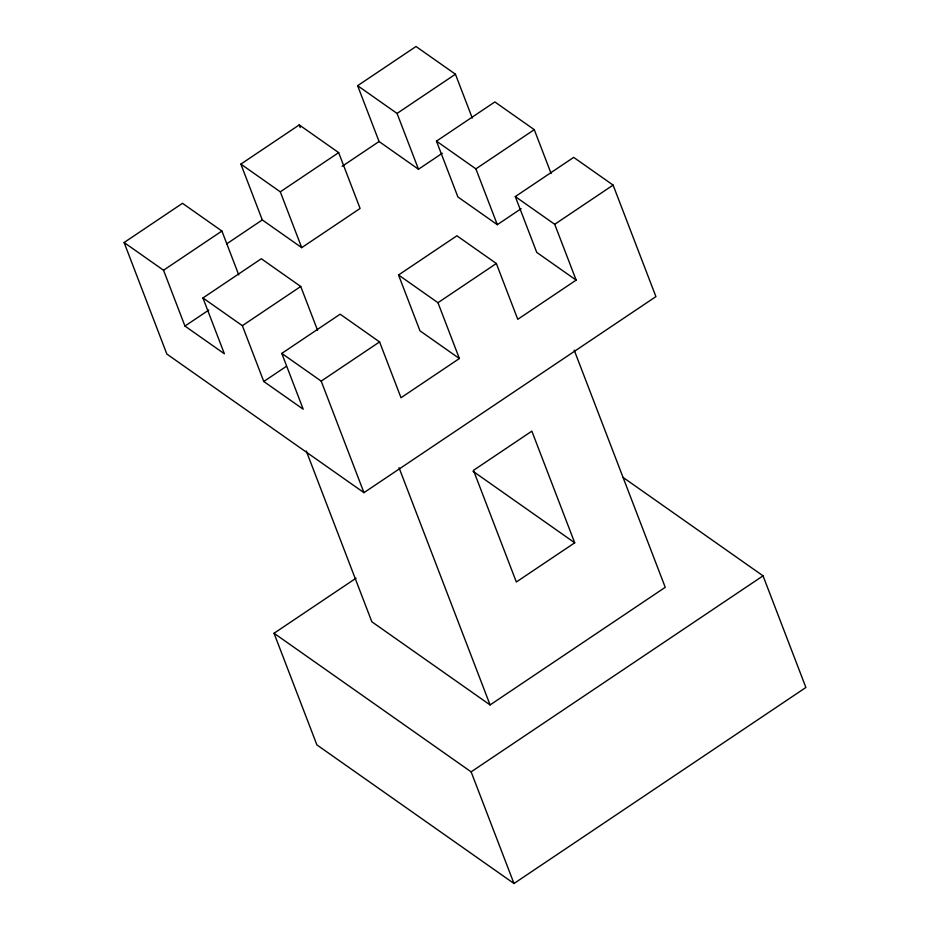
<?xml version="1.0" encoding="UTF-8"?>
<svg xmlns="http://www.w3.org/2000/svg" width="930" height="930" viewBox="0 0 930 930"><rect width="100%" height="100%" fill="white"/><g stroke="black" fill="none" stroke-linecap="round" stroke-linejoin="round"><path stroke-width="1.4" d="M317.583 330.336L300.739 286.475L261.318 258.749L202.938 297.96L242.358 325.674L263.783 381.498L303.203 409.212L281.778 353.4L340.159 314.189L379.579 341.915L401.004 397.738L459.385 358.527L419.965 330.813L398.54 274.989L456.921 235.778L496.341 263.504L517.766 319.327L576.147 280.116L536.738 252.402L515.301 196.579L573.694 157.379L613.102 185.093L655.917 296.612L363.956 492.656L166.865 354.063L124.109 242.521L182.489 203.31L221.91 231.035L238.743 274.896M240.87 164.11L299.251 124.911L338.671 152.625L360.096 208.448L301.715 247.647L262.295 219.933L240.87 164.11L280.29 191.836L301.715 247.647M442.308 153.241L418.477 169.248L379.068 141.523L357.632 85.7L416.012 46.5L455.433 74.214L472.277 118.075M124.109 242.521L163.529 270.235L221.91 231.035M280.29 191.836L338.671 152.625M357.632 85.7L397.052 113.425L455.433 74.214M226.56 243.939L262.295 219.933M342.124 166.331L379.068 141.523M521.149 208.68L497.318 224.688L457.897 196.962L436.472 141.139L494.853 101.94L534.273 129.654L551.106 173.515M163.529 270.235L184.954 326.058L208.785 310.062M242.358 325.674L300.739 286.475M436.472 141.139L475.893 168.865L534.273 129.654M263.783 381.498L286.428 366.292M281.778 353.4L321.199 381.114L379.579 341.915M398.54 274.989L437.96 302.703L496.341 263.504M515.301 196.579L554.722 224.304L613.102 185.093M622.937 477.323L763.042 575.833L805.892 687.479L513.988 883.5L316.898 744.907L274.036 633.26L356.062 578.181M574.717 542.795L516.336 581.994L473.475 470.348L531.855 431.148L574.717 542.795L473.01 471.278M306.284 451.004L371.837 621.775L490.087 704.928L665.241 587.318L574.194 350.145M274.036 633.26L471.126 771.854L763.042 575.833M184.954 326.058L224.374 353.784L202.938 297.96M554.722 224.304L576.147 280.116M475.893 168.865L497.318 224.688M397.052 113.425L418.477 169.248M437.96 302.703L459.385 358.527M299.251 124.911L300.274 127.561M399.051 467.755L490.087 704.928M321.199 381.114L363.956 492.656M471.126 771.854L513.988 883.5"/></g></svg>
